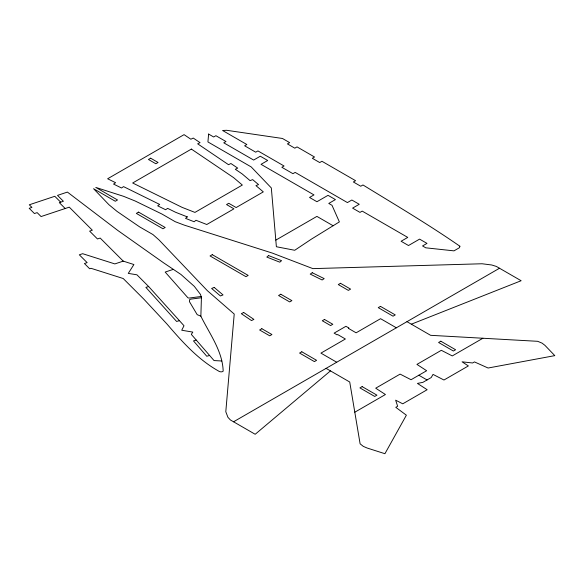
<?xml version="1.0" encoding="UTF-8"?>
<svg xmlns="http://www.w3.org/2000/svg" width="584" height="584" viewBox="0 0 584 584"><rect width="100%" height="100%" fill="white"/><g stroke="black" fill="none" stroke-linecap="round" stroke-linejoin="round"><path stroke-width="0.88" d="M221.818 360.985L214.036 360.569L191.318 334.377L192.8 332.099L181.726 330.23L184.004 325.741L148.679 286.562L136.926 274.801L128.268 273.392L133.904 264.537L123.246 261.121L114.858 263.917L82.658 253.697L79.322 254.806L87.14 262.625L84.425 263.53L89.651 268.757L91.009 268.304L123.209 278.524L143.832 299.147L166.841 323.879C181.945 341.443 197.633 359.153 218.029 370.731C219.511 371.789 221.599 372.439 223.183 371.198C222.57 350.947 209.437 333.712 200.867 316.163L201.414 297.752L200.524 294.467L194.319 286.372L180.96 274.473L163.564 262.8L117.91 230.534L67.408 192.085L57.509 195.384L63.393 201.268L59.312 202.626L65.196 208.51M330.464 370.884L255.186 434.277L230.41 419.976L227.935 417.319L225.796 411.735L234.221 314.046L207.327 290.649L158.95 239.863L152.935 234.556L139.627 226.877L117.055 211.415L108.96 204.736L93.571 188.705L115.303 201.254L117.523 199.969L95.791 187.42L123.552 196.312L135.123 200.984L161.899 214.014L175.215 221.701L184.405 225.168L272.37 253.098L312.885 268.625L482.085 263.764L491.764 264.997L496.364 266.428L521.14 280.729L411.34 324.193M275.809 240.126L316.908 216.394L333.114 225.752M233.556 421.787L499.51 268.246M354.802 412.209L385.433 394.521L375.709 388.199L400.113 374.11L411.056 379.724L426.649 370.723L416.932 364.401L441.329 350.312L452.279 355.926L482.91 338.245M173.331 269.355L165.184 272.071L187.917 297.796L188.968 298.081L201.29 296.468M148.679 286.562L145.876 287.372L176.616 321.463L179.419 320.652M196.275 340.092L193.472 340.903L206.787 356.262L209.598 355.452M201.414 297.752L191.004 299.11L189.639 299.563L189.457 301.673L197.195 314.666L200.867 316.163M406.968 321.667L430.605 335.318L537.667 341.312L542.061 343.137L544.923 345.334L554.8 355.634L488.1 368.022L474.456 361.912L472.609 362.978L462.061 361.825L468.375 365.927L443.971 380.016L433.029 374.402L431.196 377.556L422.889 382.352L417.436 383.411L427.159 389.725L402.756 403.814L395.645 400.171L397.646 406.26L395.791 407.325L406.376 415.202L384.922 453.71L367.088 448.008L363.277 446.359L360.109 443.818L349.728 382.009L326.091 368.365M396.346 327.792L380.571 318.689L356.109 332.807L348.349 328.325L348.904 328.004L345.94 326.295L334.114 333.128L337.07 334.836L337.625 334.515L345.385 338.997L320.93 353.123L336.705 362.233M418.852 375.227L427.043 379.95M123.246 261.121L100.178 238.06L97.462 238.966L89.622 231.118L92.338 230.213L69.27 207.152L41.07 216.554L37.142 212.627L34.427 213.532L29.2 208.306L31.916 207.4L29.302 204.787L54.794 196.29L60.67 202.173M208.619 134.072L207.926 141.941L251.186 166.915L271.326 187.946L276.378 246.74L294.73 250.273L311.491 239.082L339.37 221.898L332.011 205.305L328.77 203.436L335.428 199.597L328.033 195.326L316.937 201.728L309.542 197.458L313.98 194.903L261.033 164.33L267.691 160.49L260.296 156.22L253.638 160.06L223.76 142.81L225.979 141.532L215.89 135.707L213.671 136.984L208.619 134.072M459.885 246.229L459.484 247.682L453.972 250.864L425.787 247.82L422.546 245.952L426.984 243.389L419.589 239.119L408.501 245.521L401.106 241.25L407.756 237.411L362.204 211.109L359.985 212.393L352.59 208.123L359.248 204.283L351.853 200.013L347.414 202.575L295.161 172.404L292.942 173.682L281.846 167.28L284.065 165.995L257.938 150.913L255.719 152.19L244.63 145.788L246.849 144.511L222.57 130.487L226.614 130.29L282.452 138.474L289.635 142.62L287.423 143.905L294.818 148.175L297.03 146.891L314.55 157.008L312.331 158.286L319.725 162.556L321.945 161.279L355.568 180.69L353.349 181.967L360.744 186.238L362.963 184.96C395.434 204.889 428.707 224.614 459.885 246.229M187.296 216.876L185.537 218.372L194.187 221.767L195.947 220.263L206.78 224.512L233.936 208.838L226.541 204.568L228.753 203.29L236.148 207.554L263.304 191.881L255.945 185.624L258.544 184.61L252.66 179.617L250.069 180.631L242.119 173.879L235.323 169.287L237.71 168.112L230.921 163.52L228.534 164.695L197.655 143.817L200.042 142.642L193.246 138.05L190.858 139.226L184.07 134.641L107.631 178.77L115.588 182.69L113.544 184.07L121.501 187.99L123.538 186.61L159.695 204.436L157.658 205.816L165.608 209.736L167.644 208.364L175.602 212.284L187.296 216.876M268.582 255.58L266.815 257.084L279.787 262.172L281.554 260.676L268.582 255.58M312.25 272.728L310.214 274.1L322.142 279.984L324.178 278.604L312.25 272.728M150.657 158.198L148.438 159.476L155.833 163.746L158.052 162.469L150.657 158.198M191.384 149.088L132.663 182.989L182.091 207.364L194.939 212.408L242.338 185.048L233.607 177.631L191.384 149.088M138.561 212.116L136.342 213.401L162.965 228.767L165.184 227.49L138.561 212.116M212.262 254.668L210.043 255.953L245.952 276.677L248.171 275.4L212.262 254.668M280.787 294.234L278.568 295.511L289.664 301.913L291.883 300.636L280.787 294.234M261.836 328.704L259.617 329.982L269.706 335.807L271.925 334.53L261.836 328.704M340.494 283.291L338.275 284.569L348.371 290.394L350.59 289.116L340.494 283.291M324.5 319.47L322.28 320.747L330.595 325.551L332.814 324.273L324.5 319.47M301.804 351.78L299.585 353.064L314.374 361.598L316.594 360.321L301.804 351.78M380.469 306.366L378.249 307.644L393.039 316.185L395.259 314.907L380.469 306.366M362.146 386.615L359.926 387.9L374.716 396.441L376.935 395.156L362.146 386.615M440.81 341.202L438.591 342.487L453.381 351.021L455.6 349.743L440.81 341.202M243.703 312.498L241.316 313.681L251.507 320.565L253.894 319.39L243.703 312.498M214.218 287.445L211.627 288.467L220.445 295.957L223.037 294.935L214.218 287.445"/></g></svg>
